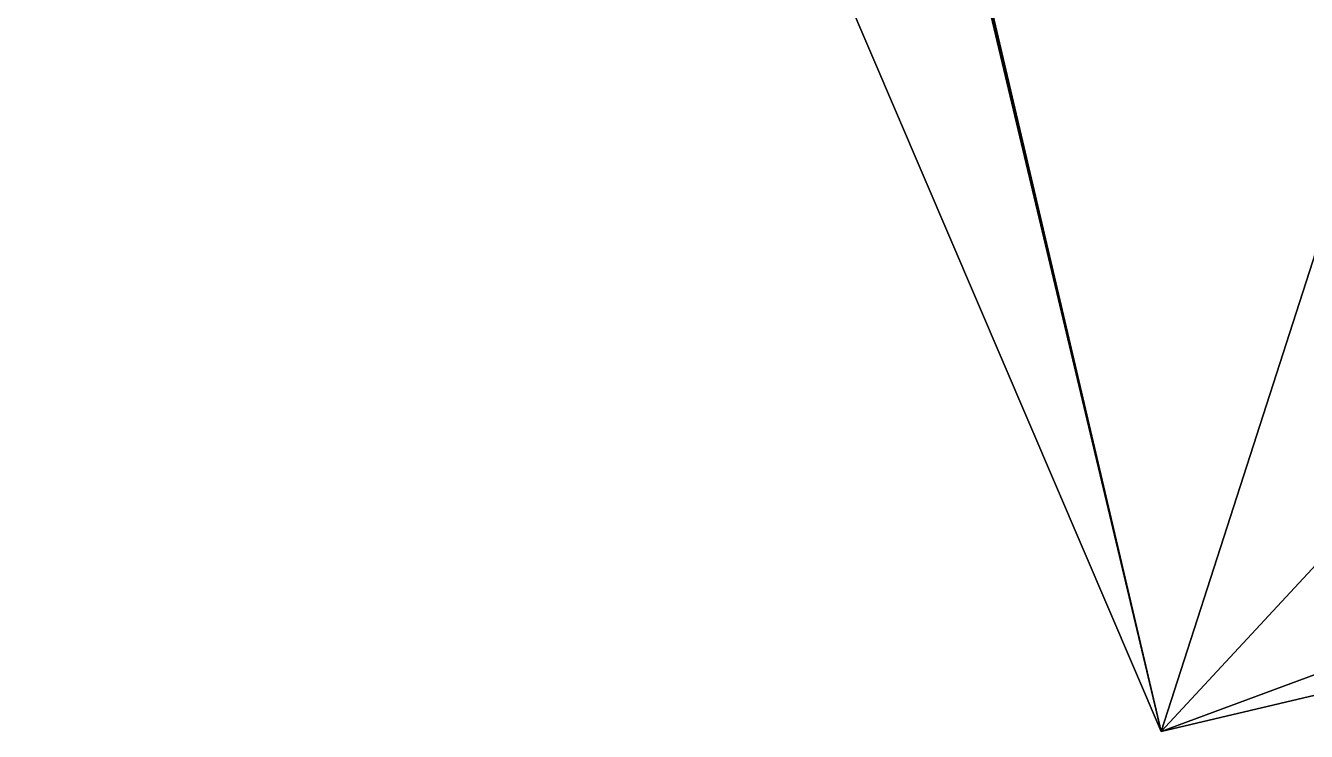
# Model space of a CAD drawing. Header units: metres. Extents: x -113 to 180, y -133 to 86.
# Drawn here: x -73.16 to -57.39, y -117.03 to -108.34 of the extents above; entities that cross this region are included whole.
import ezdxf

# ---------------------------------------------------------------- set-up
doc = ezdxf.new("R2010")
doc.units = ezdxf.units.M
doc.layers.add('EDIFICACION', color=7, linetype='Continuous', true_color=0xd9d4ca)
doc.layers.add('TERRENO', color=7, linetype='Continuous', true_color=0x9a9179)

msp = doc.modelspace()

# ---------------------------------------------------------------- linework, layer by layer
at = {"layer": 'EDIFICACION'}
for points in [[(-67.289, -82.905, 88.741), (-73.161, -84.341, 87.575), (-59.182, -117.035, 87.575)], [(-66.262, -87.208, 88.813), (-67.289, -82.905, 88.741), (-59.182, -117.035, 87.575)], [(-59.182, -117.035, 80.575), (-73.161, -84.341, 80.575), (-73.161, -84.341, 87.575)], [(-59.182, -117.035, 80.575), (-73.161, -84.341, 87.575), (-59.182, -117.035, 87.575)], [(-64.704, -93.72, 88.868), (-66.262, -87.208, 88.813), (-59.182, -117.035, 87.575)], [(-63.763, -97.502, 87.575), (-64.704, -93.72, 88.868), (-59.182, -117.035, 87.575)], [(-59.182, -117.035, 87.575), (-55.125, -104.456, 87.884), (-63.763, -97.502, 87.575)], [(-59.182, -117.035, 87.575), (-53.562, -110.983, 87.655), (-55.125, -104.456, 87.884)], [(-59.182, -117.035, 87.575), (-52.685, -114.632, 87.532), (-53.562, -110.983, 87.655)], [(-59.182, -117.035, 87.575), (-52.467, -115.453, 87.575), (-52.685, -114.632, 87.532)], [(-52.467, -115.453, 80.575), (-59.182, -117.035, 80.575), (-59.182, -117.035, 87.575)], [(-52.467, -115.453, 80.575), (-59.182, -117.035, 87.575), (-52.467, -115.453, 87.575)]]:
    msp.add_3dface(points, dxfattribs=at)
at = {"layer": 'TERRENO'}
for points in [[(-53.179, -112.387, 80.6), (-63.761, -97.472, 81.892), (-52.445, -115.43, 80.501)], [(-53.179, -112.387, 80.6), (-54.527, -106.951, 80.8), (-63.761, -97.472, 81.892)]]:
    msp.add_3dface(points, dxfattribs=at)

doc.saveas('drawing.dxf')
